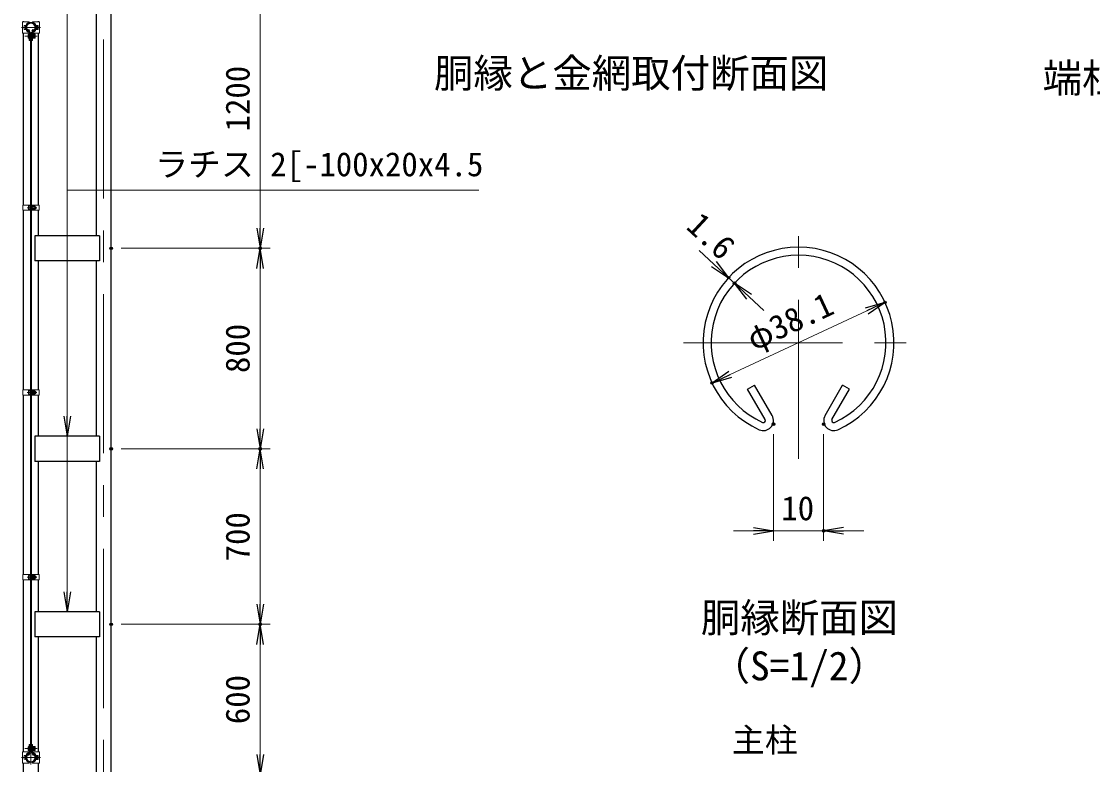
# Model space of a CAD drawing. Units: millimetres, scale not verified, with parts at other scales. Extents: x -8399 to 8401, y -5940 to 5940.
# Drawn here: x -1627 to 2648, y -2015 to 949 of the extents above; entities that cross this region are included whole.
import ezdxf
from ezdxf.enums import TextEntityAlignment as Align

# ---------------------------------------------------------------- set-up
doc = ezdxf.new("R2010")
doc.units = ezdxf.units.MM
doc.header["$LTSCALE"] = 20
doc.header["$PDMODE"] = 32
doc.header["$PDSIZE"] = 10
doc.linetypes.add('USER1', pattern=[50.8, 31.75, -6.35, 6.35, -6.35])
for name, color, linetype, lineweight in [('0-1_D-STR1', 1, 'Continuous', 25), ('0-4_D-BMK', 2, 'USER1', 13), ('0-5_D-STR-DIM', 7, 'Continuous', 13), ('0-8_D-STR3', 3, 'Continuous', 13), ('0-9_D-STR-TXT', 7, 'Continuous', 13), ('0-C_D-TTL-TXT', 7, 'Continuous', 13)]:
    doc.layers.add(name, color=color, linetype=linetype, lineweight=lineweight)
doc.layers.add('0-6_0', color=7, linetype='Continuous')
doc.layers.add('0-7_Defpoints', color=8, linetype='Continuous')
doc.styles.add('ＭＳ ゴシック', font='')
doc.styles.get('ＭＳ ゴシック').set_extended_font_data('MS Gothic')

# ---------------------------------------------------------------- blocks, each defined once
blk = doc.blocks.new('_Open')
at = {"layer": '0-6_0'}
blk.add_line((-20, 3.333), (0, 0), dxfattribs=at)
blk.add_lwpolyline([(-20, -3.333), (0, 0), (-20, 0)], dxfattribs=at)

msp = doc.modelspace()

# ---------------------------------------------------------------- linework, layer by layer
at = {"layer": '0-1_D-STR1'}
for p, q in [((-1268.33, -2755.54), (-1268.33, 2353.46)), ((-1328.83, 1194.46), (-1328.83, 94.46)), ((-1618.83, 947.91), (-1618.83, 951.01)), ((-1558.33, 947.91), (-1558.33, 951.01)), ((-1618.83, 216.96), (-1618.83, 902.91)), ((-1598.76, 916.15), (-1597.37, 916.96)), ((-1595.26, 910.08), (-1598.76, 916.15)), ((-1593.87, 910.88), (-1597.37, 916.96)), ((-1583.3, 910.88), (-1579.79, 916.96)), ((-1581.91, 910.08), (-1578.4, 916.15)), ((-1578.4, 916.15), (-1579.79, 916.96)), ((-1558.33, 216.96), (-1558.33, 902.91)), ((-1618.83, -520.04), (-1618.83, 195.96)), ((-1558.33, 94.46), (-1558.33, 195.96)), ((-1314.58, 94.46), (-1572.58, 94.46)), ((-1572.58, 94.46), (-1572.58, -5.54)), ((-1314.58, 94.46), (-1314.58, -5.54)), ((-1314.58, -5.54), (-1572.58, -5.54)), ((-1558.33, -520.04), (-1558.33, -5.54)), ((-1328.83, -5.54), (-1328.83, -705.54)), ((1271.09, -517.21), (1298.88, -501.16)), ((1369.06, -622.73), (1298.88, -501.16)), ((1580.44, -622.73), (1650.62, -501.16)), ((1678.41, -517.21), (1650.62, -501.16)), ((-1618.83, -1257.04), (-1618.83, -541.04)), ((-1558.33, -705.54), (-1558.33, -541.04)), ((1341.28, -638.77), (1271.09, -517.21)), ((1608.22, -638.77), (1678.41, -517.21)), ((-1314.58, -705.54), (-1572.58, -705.54)), ((-1572.58, -705.54), (-1572.58, -805.54)), ((-1314.58, -705.54), (-1314.58, -805.54)), ((-1314.58, -805.54), (-1572.58, -805.54)), ((-1558.33, -1257.04), (-1558.33, -805.54)), ((-1328.83, -805.54), (-1328.83, -1405.54)), ((-1618.83, -1963.99), (-1618.83, -1278.04)), ((-1558.33, -1405.54), (-1558.33, -1278.04)), ((-1314.58, -1405.54), (-1572.58, -1405.54)), ((-1572.58, -1405.54), (-1572.58, -1505.54)), ((-1314.58, -1405.54), (-1314.58, -1505.54)), ((-1314.58, -1505.54), (-1572.58, -1505.54)), ((-1558.33, -1963.99), (-1558.33, -1505.54)), ((-1328.83, -1505.54), (-1328.83, -2755.54)), ((-1618.83, -2755.54), (-1618.83, -2008.99)), ((-1595.26, -1971.16), (-1598.76, -1977.24)), ((-1598.76, -1977.24), (-1597.37, -1978.04)), ((-1593.87, -1971.96), (-1597.37, -1978.04)), ((-1583.3, -1971.96), (-1579.79, -1978.04)), ((-1581.91, -1971.16), (-1578.4, -1977.24)), ((-1578.4, -1977.24), (-1579.79, -1978.04)), ((-1558.33, -2755.54), (-1558.33, -2008.99))]:
    msp.add_line(p, q, dxfattribs=at)
for centre, radius, start, end in [((-1588.58, 925.41), 19.05, 294.32478, 245.67522), ((-1588.58, 925.41), 17.45, 294.32478, 245.67522), ((-1595.6, 909.87), 2, 245.67522, 30), ((-1595.6, 909.87), 0.401, 245.67522, 30), ((-1581.56, 909.87), 2, 150, 294.32478), ((-1581.56, 909.87), 0.401, 150, 294.32478), ((1474.75, -332.15), 381, 294.32478, 245.67522), ((1474.75, -332.15), 348.92, 294.32478, 245.67522), ((1334.33, -642.78), 40.1, 245.67522, 30), ((1334.33, -642.78), 8.02, 245.67522, 30), ((1615.17, -642.78), 40.1, 150, 294.32478), ((1615.17, -642.78), 8.02, 150, 294.32478), ((-1588.58, -1986.49), 19.05, 114.32478, 65.67522), ((-1588.58, -1986.49), 17.45, 114.32478, 65.67522), ((-1595.6, -1970.96), 2, 330, 114.32478), ((-1595.6, -1970.96), 0.401, 330, 114.32478), ((-1581.56, -1970.96), 2, 65.67522, 210), ((-1581.56, -1970.96), 0.401, 65.67522, 210)]:
    msp.add_arc(centre, radius, start, end, dxfattribs=at)
at = {"layer": '0-4_D-BMK'}
for p, q in [((-1588.58, 3954.46), (-1588.58, -2805.54)), ((-1298.58, -2805.54), (-1298.58, 2375.46)), ((-1626.55, 925.41), (-1550.61, 925.41)), ((-1613.02, 890.41), (-1564.14, 890.41)), ((-1603.13, 206.46), (-1564.53, 206.46)), ((1474.75, -795.77), (1474.75, 127.33)), ((1015.27, -332.15), (1934.23, -332.15)), ((-1603.13, -530.54), (-1564.53, -530.54)), ((-1603.13, -1267.54), (-1564.53, -1267.54)), ((-1613.02, -1951.49), (-1564.14, -1951.49)), ((-1626.55, -1986.49), (-1550.61, -1986.49))]:
    msp.add_line(p, q, dxfattribs=at)
at = {"layer": '0-5_D-STR-DIM'}
for p, q in [((-673.58, 1164.46), (-673.58, 124.46)), ((-1228.33, 44.46), (-633.58, 44.46)), ((-1228.33, 44.46), (-633.58, 44.46)), ((1136.98, -18.41), (1078.36, 36.03)), ((-673.58, -35.54), (-673.58, -675.54)), ((1219.1, -94.69), (1195.59, -72.85)), ((1191.88, -124), (1192.08, -124)), ((1277.72, -149.13), (1336.33, -203.58)), ((1201.95, -459.35), (1747.55, -204.95)), ((1374.75, -697.29), (1374.75, -1122.88)), ((1574.75, -697.29), (1574.75, -1122.88)), ((-1228.33, -755.54), (-633.58, -755.54)), ((-1228.33, -755.54), (-633.58, -755.54)), ((-673.58, -1375.54), (-673.58, -835.54)), ((1294.75, -1082.88), (1214.75, -1082.88)), ((1374.75, -1082.88), (1574.75, -1082.88)), ((1654.75, -1082.88), (1734.75, -1082.88)), ((-1228.33, -1455.54), (-633.58, -1455.54)), ((-1228.33, -1455.54), (-633.58, -1455.54)), ((-673.58, -1975.54), (-673.58, -1535.54))]:
    msp.add_line(p, q, dxfattribs=at)
at = {"layer": '0-7_Defpoints'}
for p in [(-1268.33, 44.46), (-673.58, 44.46), (1195.59, -72.85), (1195.59, -72.85), (1219.1, -94.69), (1820.06, -171.14), (1129.44, -493.16), (1374.75, -657.29), (1574.75, -657.29), (-1268.33, -755.54), (-1268.33, -755.54), (-673.58, -755.54), (-673.58, -755.54), (1574.75, -1082.88), (-1268.33, -1455.54), (-673.58, -1455.54)]:
    msp.add_point(p, dxfattribs=at)
at = {"layer": '0-8_D-STR3'}
for p, q in [((-1622.23, 947.91), (-1595.28, 947.91)), ((-1622.23, 902.91), (-1622.23, 947.91)), ((-1595.28, 943.93), (-1596.06, 946.1)), ((-1595.28, 943.93), (-1595.28, 947.91)), ((-1581.88, 943.93), (-1581.88, 947.91)), ((-1581.88, 947.91), (-1554.93, 947.91)), ((-1581.88, 943.93), (-1581.1, 946.1)), ((-1554.93, 902.91), (-1554.93, 947.91)), ((-1622.23, 902.91), (-1595.08, 902.91)), ((-1615.38, 918.91), (-1615.38, 931.91)), ((-1610.58, 917.41), (-1610.58, 933.41)), ((-1610.21, 929.41), (-1610.58, 929.41)), ((-1610.21, 921.41), (-1610.58, 921.41)), ((-1595.08, 873.41), (-1595.08, 902.98)), ((-1592.78, 873.41), (-1592.78, 902.98)), ((-1590.83, 905.41), (-1586.33, 905.41)), ((-1590.83, 905.41), (-1590.83, -1966.49)), ((-1586.33, 905.41), (-1586.33, -1966.49)), ((-1584.38, 873.41), (-1584.38, 902.98)), ((-1582.08, 873.41), (-1582.08, 902.98)), ((-1582.08, 902.91), (-1554.93, 902.91)), ((-1572.08, 898.51), (-1582.08, 898.51)), ((-1566.58, 929.41), (-1566.95, 929.41)), ((-1566.58, 921.41), (-1566.95, 921.41)), ((-1561.08, 933.51), (-1566.58, 933.51)), ((-1566.58, 917.31), (-1566.58, 933.51)), ((-1561.08, 929.46), (-1566.58, 929.46)), ((-1561.08, 921.36), (-1566.58, 921.36)), ((-1561.08, 917.31), (-1566.58, 917.31)), ((-1560.08, 919.17), (-1560.08, 931.52)), ((-1560.08, 929.41), (-1559.58, 929.41)), ((-1560.08, 929.41), (-1559.58, 929.41)), ((-1560.08, 928.73), (-1559.26, 928.73)), ((-1560.08, 922.08), (-1559.26, 922.08)), ((-1560.08, 921.41), (-1559.58, 921.41)), ((-1560.08, 921.41), (-1559.58, 921.41)), ((-1559.58, 921.41), (-1559.58, 929.41)), ((-1599.88, 883.91), (-1599.88, 896.91)), ((-1595.08, 873.41), (-1592.78, 873.41)), ((-1591.08, 895.72), (-1592.78, 895.72)), ((-1591.08, 885.09), (-1592.78, 885.09)), ((-1591.08, 885.09), (-1591.08, 895.72)), ((-1591.08, 894.41), (-1590.83, 894.41)), ((-1591.08, 886.41), (-1590.83, 886.41)), ((-1586.33, 894.41), (-1584.38, 894.41)), ((-1586.33, 886.41), (-1584.38, 886.41)), ((-1584.38, 873.41), (-1582.08, 873.41)), ((-1572.08, 894.46), (-1582.08, 894.46)), ((-1582.08, 894.41), (-1581.88, 894.41)), ((-1582.08, 886.41), (-1581.88, 886.41)), ((-1572.08, 886.36), (-1582.08, 886.36)), ((-1572.08, 882.31), (-1582.08, 882.31)), ((-1571.08, 884.17), (-1571.08, 896.52)), ((-1571.08, 886.41), (-1571.08, 894.41)), ((-1571.08, 893.73), (-1570.76, 893.73)), ((-1571.08, 887.08), (-1570.76, 887.08)), ((-1621.13, 216.96), (-1621.13, 195.96)), ((-1590.83, 216.96), (-1621.13, 216.96)), ((-1593.13, 216.96), (-1593.13, 195.96)), ((-1593.13, 214.46), (-1593.13, 198.46)), ((-1586.33, 216.96), (-1556.03, 216.96)), ((-1584.03, 216.96), (-1584.03, 195.96)), ((-1574.03, 214.56), (-1584.03, 214.56)), ((-1584.03, 214.56), (-1584.03, 198.36)), ((-1556.03, 216.96), (-1556.03, 195.96)), ((-1590.83, 195.96), (-1621.13, 195.96)), ((-1597.93, 212.96), (-1597.93, 199.96)), ((-1586.33, 195.96), (-1556.03, 195.96)), ((-1574.03, 210.51), (-1584.03, 210.51)), ((-1574.03, 202.41), (-1584.03, 202.41)), ((-1574.03, 198.36), (-1584.03, 198.36)), ((-1573.03, 212.69), (-1573.03, 200.34)), ((-1573.03, 210.46), (-1569.13, 210.46)), ((-1573.03, 209.78), (-1568.81, 209.78)), ((-1573.03, 203.13), (-1568.81, 203.13)), ((-1573.03, 202.46), (-1569.13, 202.46)), ((-1569.13, 210.46), (-1569.13, 202.46)), ((-1621.13, -520.04), (-1621.13, -541.04)), ((-1590.83, -520.04), (-1621.13, -520.04)), ((-1590.83, -541.04), (-1621.13, -541.04)), ((-1597.93, -524.04), (-1597.93, -537.04)), ((-1593.13, -520.04), (-1593.13, -541.04)), ((-1593.13, -522.54), (-1593.13, -538.54)), ((-1586.33, -520.04), (-1556.03, -520.04)), ((-1586.33, -541.04), (-1556.03, -541.04)), ((-1584.03, -520.04), (-1584.03, -541.04)), ((-1574.03, -522.44), (-1584.03, -522.44)), ((-1584.03, -522.44), (-1584.03, -538.64)), ((-1574.03, -526.49), (-1584.03, -526.49)), ((-1574.03, -534.59), (-1584.03, -534.59)), ((-1574.03, -538.64), (-1584.03, -538.64)), ((-1573.03, -524.31), (-1573.03, -536.66)), ((-1573.03, -526.54), (-1569.13, -526.54)), ((-1573.03, -527.22), (-1568.81, -527.22)), ((-1573.03, -533.87), (-1568.81, -533.87)), ((-1573.03, -534.54), (-1569.13, -534.54)), ((-1569.13, -526.54), (-1569.13, -534.54)), ((-1556.03, -520.04), (-1556.03, -541.04)), ((-1621.13, -1257.04), (-1621.13, -1278.04)), ((-1590.83, -1257.04), (-1621.13, -1257.04)), ((-1590.83, -1278.04), (-1621.13, -1278.04)), ((-1597.93, -1261.04), (-1597.93, -1274.04)), ((-1593.13, -1257.04), (-1593.13, -1278.04)), ((-1593.13, -1259.54), (-1593.13, -1275.54)), ((-1586.33, -1257.04), (-1556.03, -1257.04)), ((-1586.33, -1278.04), (-1556.03, -1278.04)), ((-1584.03, -1257.04), (-1584.03, -1278.04)), ((-1574.03, -1259.44), (-1584.03, -1259.44)), ((-1584.03, -1259.44), (-1584.03, -1275.64)), ((-1574.03, -1263.49), (-1584.03, -1263.49)), ((-1574.03, -1271.59), (-1584.03, -1271.59)), ((-1574.03, -1275.64), (-1584.03, -1275.64)), ((-1573.03, -1261.31), (-1573.03, -1273.66)), ((-1573.03, -1263.54), (-1569.13, -1263.54)), ((-1573.03, -1264.22), (-1568.81, -1264.22)), ((-1573.03, -1270.87), (-1568.81, -1270.87)), ((-1573.03, -1271.54), (-1569.13, -1271.54)), ((-1569.13, -1263.54), (-1569.13, -1271.54)), ((-1556.03, -1257.04), (-1556.03, -1278.04)), ((-1622.23, -1963.99), (-1595.08, -1963.99)), ((-1622.23, -1963.99), (-1622.23, -2008.99)), ((-1599.88, -1944.99), (-1599.88, -1957.99)), ((-1595.08, -1934.49), (-1595.08, -1964.06)), ((-1595.08, -1934.49), (-1592.78, -1934.49)), ((-1592.78, -1934.49), (-1592.78, -1964.06)), ((-1591.08, -1946.18), (-1592.78, -1946.18)), ((-1591.08, -1956.81), (-1592.78, -1956.81)), ((-1591.08, -1946.18), (-1591.08, -1956.81)), ((-1591.08, -1947.49), (-1590.83, -1947.49)), ((-1591.08, -1955.49), (-1590.83, -1955.49)), ((-1586.33, -1947.49), (-1584.38, -1947.49)), ((-1586.33, -1955.49), (-1584.38, -1955.49)), ((-1584.38, -1934.49), (-1584.38, -1964.06)), ((-1584.38, -1934.49), (-1582.08, -1934.49)), ((-1582.08, -1934.49), (-1582.08, -1964.06)), ((-1572.08, -1943.39), (-1582.08, -1943.39)), ((-1572.08, -1947.44), (-1582.08, -1947.44)), ((-1582.08, -1947.49), (-1581.88, -1947.49)), ((-1582.08, -1955.49), (-1581.88, -1955.49)), ((-1572.08, -1955.54), (-1582.08, -1955.54)), ((-1572.08, -1959.59), (-1582.08, -1959.59)), ((-1582.08, -1963.99), (-1554.93, -1963.99)), ((-1571.08, -1945.26), (-1571.08, -1957.61)), ((-1571.08, -1947.49), (-1571.08, -1955.49)), ((-1571.08, -1948.17), (-1570.76, -1948.17)), ((-1571.08, -1954.82), (-1570.76, -1954.82)), ((-1554.93, -1963.99), (-1554.93, -2008.99)), ((-1622.23, -2008.99), (-1595.28, -2008.99)), ((-1615.38, -1979.99), (-1615.38, -1992.99)), ((-1610.58, -1978.49), (-1610.58, -1994.49)), ((-1610.21, -1982.49), (-1610.58, -1982.49)), ((-1610.21, -1990.49), (-1610.58, -1990.49)), ((-1595.28, -2005.02), (-1596.06, -2007.18)), ((-1595.28, -2005.02), (-1595.28, -2008.99)), ((-1590.83, -1966.49), (-1586.33, -1966.49)), ((-1581.88, -2005.02), (-1581.88, -2008.99)), ((-1581.88, -2005.02), (-1581.1, -2007.18)), ((-1581.88, -2008.99), (-1554.93, -2008.99)), ((-1566.58, -1982.49), (-1566.95, -1982.49)), ((-1566.58, -1990.49), (-1566.95, -1990.49)), ((-1561.08, -1978.39), (-1566.58, -1978.39)), ((-1566.58, -1978.39), (-1566.58, -1994.59)), ((-1561.08, -1982.44), (-1566.58, -1982.44)), ((-1561.08, -1990.54), (-1566.58, -1990.54)), ((-1561.08, -1994.59), (-1566.58, -1994.59)), ((-1560.08, -1980.26), (-1560.08, -1992.61)), ((-1560.08, -1982.49), (-1559.58, -1982.49)), ((-1560.08, -1982.49), (-1559.58, -1982.49)), ((-1560.08, -1983.17), (-1559.26, -1983.17)), ((-1560.08, -1989.82), (-1559.26, -1989.82)), ((-1560.08, -1990.49), (-1559.58, -1990.49)), ((-1560.08, -1990.49), (-1559.58, -1990.49)), ((-1559.58, -1982.49), (-1559.58, -1990.49))]:
    msp.add_line(p, q, dxfattribs=at)
for centre, radius, start, end in [((-1588.58, 925.41), 22, 109.88306, 249.8367), ((-1588.58, 925.41), 19.7, 109.88306, 250.16282), ((-1588.58, 925.41), 19.7, 289.83718, 70.11694), ((-1588.58, 925.41), 22, 290.1633, 70.11694), ((-1597.08, 902.98), 2, 0, 62.72039), ((-1597.08, 902.98), 4.3, 0, 65.03562), ((-1580.08, 902.98), 4.3, 114.96438, 180), ((-1580.08, 902.98), 2, 117.27961, 180), ((-1573.63, 896.48), 2.55, 307.42505, 52.57495), ((-1562.63, 931.48), 2.55, 307.42505, 52.57495), ((-1568.78, 925.41), 8.7, 332.26063, 27.73937), ((-1562.62, 919.33), 2.54, 307.21089, 52.78911), ((-1567.08, 925.41), 8.5, 331.92751, 28.07249), ((-1579.78, 890.41), 8.7, 332.26063, 27.73937), ((-1573.62, 884.33), 2.54, 307.21089, 52.78911), ((-1578.58, 890.41), 8.5, 331.92751, 28.07249), ((-1575.57, 212.53), 2.54, 307.21089, 52.78911), ((-1581.73, 206.46), 8.7, 332.26063, 27.73937), ((-1575.58, 200.38), 2.55, 307.42505, 52.57495), ((-1576.63, 206.46), 8.5, 331.92751, 28.07249), ((-1575.57, -524.47), 2.54, 307.21089, 52.78911), ((-1581.73, -530.54), 8.7, 332.26063, 27.73937), ((-1575.58, -536.62), 2.55, 307.42505, 52.57495), ((-1576.63, -530.54), 8.5, 331.92751, 28.07249), ((-1575.57, -1261.47), 2.54, 307.21089, 52.78911), ((-1581.73, -1267.54), 8.7, 332.26063, 27.73937), ((-1575.58, -1273.62), 2.55, 307.42505, 52.57495), ((-1576.63, -1267.54), 8.5, 331.92751, 28.07249), ((-1588.58, -1986.49), 22, 110.1633, 250.11694), ((-1597.08, -1964.06), 2, 297.27961, 0), ((-1597.08, -1964.06), 4.3, 294.96438, 0), ((-1580.08, -1964.06), 4.3, 180, 245.03562), ((-1580.08, -1964.06), 2, 180, 242.72039), ((-1588.58, -1986.49), 22, 289.88306, 69.8367), ((-1573.62, -1945.42), 2.54, 307.21089, 52.78911), ((-1579.78, -1951.49), 8.7, 332.26063, 27.73937), ((-1573.63, -1957.57), 2.55, 307.42505, 52.57495), ((-1578.58, -1951.49), 8.5, 331.92751, 28.07249), ((-1588.58, -1986.49), 19.7, 109.83718, 250.11694), ((-1588.58, -1986.49), 19.7, 289.88306, 70.16282), ((-1562.62, -1980.42), 2.54, 307.21089, 52.78911), ((-1568.78, -1986.49), 8.7, 332.26063, 27.73937), ((-1562.63, -1992.57), 2.55, 307.42505, 52.57495), ((-1567.08, -1986.49), 8.5, 331.92751, 28.07249)]:
    msp.add_arc(centre, radius, start, end, dxfattribs=at)
for centre, start_param, end_param in [((-1610.58, 931.91), 1.5707963, 3.1415927), ((-1610.58, 918.91), 3.1415927, 4.712389), ((-1595.08, 896.91), 1.5707963, 3.1415927), ((-1595.08, 883.91), 3.1415927, 4.712389), ((-1593.13, 212.96), 1.5707963, 3.1415927), ((-1593.13, 199.96), 3.1415927, 4.712389), ((-1593.13, -524.04), 1.5707963, 3.1415927), ((-1593.13, -537.04), 3.1415927, 4.712389), ((-1593.13, -1261.04), 1.5707963, 3.1415927), ((-1593.13, -1274.04), 3.1415927, 4.712389), ((-1595.08, -1944.99), 1.5707963, 3.1415927), ((-1595.08, -1957.99), 3.1415927, 4.712389), ((-1610.58, -1979.99), 1.5707963, 3.1415927), ((-1610.58, -1992.99), 3.1415927, 4.712389)]:
    msp.add_ellipse(centre, major_axis=(4.8, 0), ratio=0.3125, start_param=start_param, end_param=end_param, dxfattribs=at)
at = {"layer": '0-9_D-STR-TXT'}
for p, q in [((-1443.58, 276.14), (-1443.58, 1192.46)), ((-1443.58, 922.99), (-1443.58, -1403.54)), ((-1443.58, 276.14), (-1443.58, -703.54))]:
    msp.add_line(p, q, dxfattribs=at)
msp.add_lwpolyline([(199.18, 276.14), (-1443.58, 276.14), (-1443.58, 2242.46)], dxfattribs=at)

# ---------------------------------------------------------------- block references
at = {"layer": '0-5_D-STR-DIM', "xscale": 4, "yscale": 4}
for p, rotation in [((-673.58, 44.46), 270), ((-673.58, 44.46), 90), ((1195.59, -72.85), 317.11285), ((1219.1, -94.69), 137.11285), ((1820.06, -171.14), 24.99865), ((1129.44, -493.16), 204.99865), ((-673.58, -755.54), 270), ((-673.58, -755.54), 90), ((1574.75, -1082.88), 180), ((-673.58, -1455.54), 270), ((-673.58, -1455.54), 90), ((-673.58, -2055.54), 270)]:
    msp.add_blockref('_Open', p, dxfattribs=dict(at, rotation=rotation))
msp.add_blockref('_Open', (1374.75, -1082.88), dxfattribs=at)
at = {"layer": '0-9_D-STR-TXT', "xscale": 4, "yscale": 4, "rotation": 270}
for p in [(-1443.58, -705.54), (-1443.58, -1405.54)]:
    msp.add_blockref('_Open', p, dxfattribs=at)

# ---------------------------------------------------------------- texts
at = {"layer": '0-5_D-STR-DIM', "style": 'ＭＳ ゴシック'}
for s, rotation, p in [('1200', 90, (-687.08, 510.66)), ('1.6', 317.113, (1002.02, 104.51)), ('φ38.1', 24.999, (1308.64, -392.76)), ('800', 90, (-687.08, -453.29)), ('700', 90, (-687.08, -1204.54)), ('600', 90, (-687.08, -1854.04))]:
    msp.add_text(s, height=96.19, rotation=rotation, dxfattribs=at).set_placement(p, align=Align.BOTTOM_LEFT)
msp.add_text('10', height=96.19, dxfattribs=at).set_placement((1405.95, -1069.39), align=Align.BOTTOM_LEFT)
at = {"layer": '0-9_D-STR-TXT', "style": 'ＭＳ ゴシック'}
for s, p in [('ラチス 2[-100x20x4.5', (-1092.7, 302.83)), ('主柱', (1209.08, -1993.95))]:
    msp.add_text(s, height=96.19, dxfattribs=at).set_placement(p, align=Align.BOTTOM_LEFT)
at = {"layer": '0-C_D-TTL-TXT', "style": 'ＭＳ ゴシック'}
for s, p in [('胴縁と金網取付断面図', (19.8, 650.75)), ('端柱部取付詳細', (2448.79, 631.59)), ('胴縁断面図', (1084.9, -1521.43)), ('（S=1/2）', (1123.89, -1713.81))]:
    msp.add_text(s, height=115.4, dxfattribs=at).set_placement(p, align=Align.BOTTOM_LEFT)

doc.saveas('drawing.dxf')
